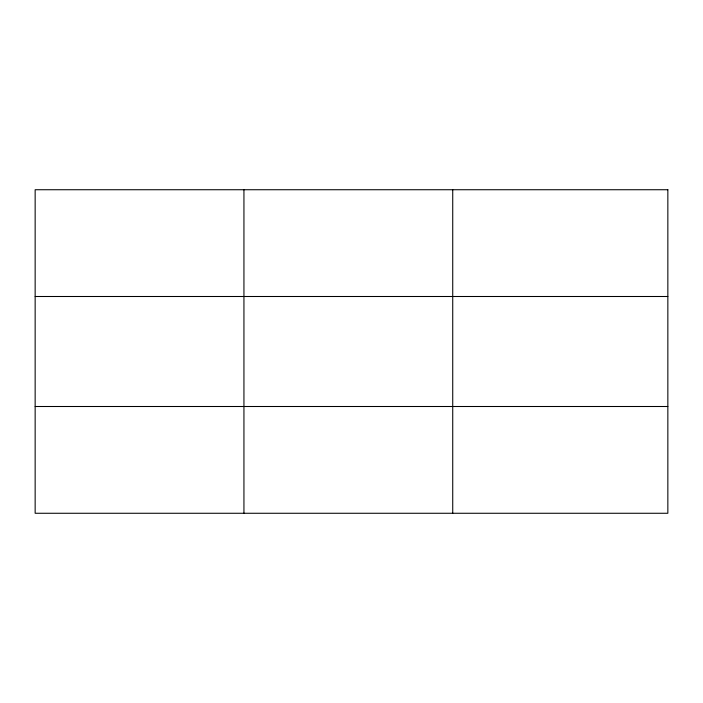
<?xml version="1.0" encoding="UTF-8"?>
<svg xmlns="http://www.w3.org/2000/svg" width="703" height="703" viewBox="0 0 703 703"><rect width="100%" height="100%" fill="white"/><g stroke="black" fill="none" stroke-linecap="round" stroke-linejoin="round"><path stroke-width="1.05" d="M243.941 189.731L243.941 513.269M452.732 189.731L452.732 513.269M35.15 296.499L667.85 296.499M35.15 406.501L667.85 406.501M667.85 189.731L667.85 513.269L35.15 513.269L35.15 189.731L667.85 189.731"/></g></svg>
